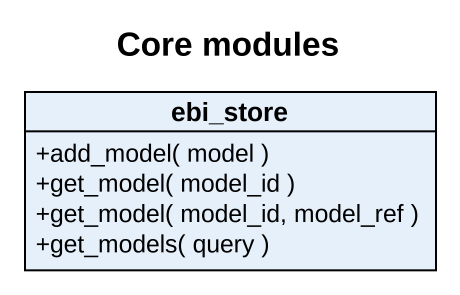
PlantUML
@startuml
title Core modules
hide circle
hide empty members
skinparam classAttributeIconSize 0
class ebi_store {
  +add_model( model )
  +get_model( model_id )
  +get_model( model_id, model_ref )
  +get_models( query )
}
@enduml
